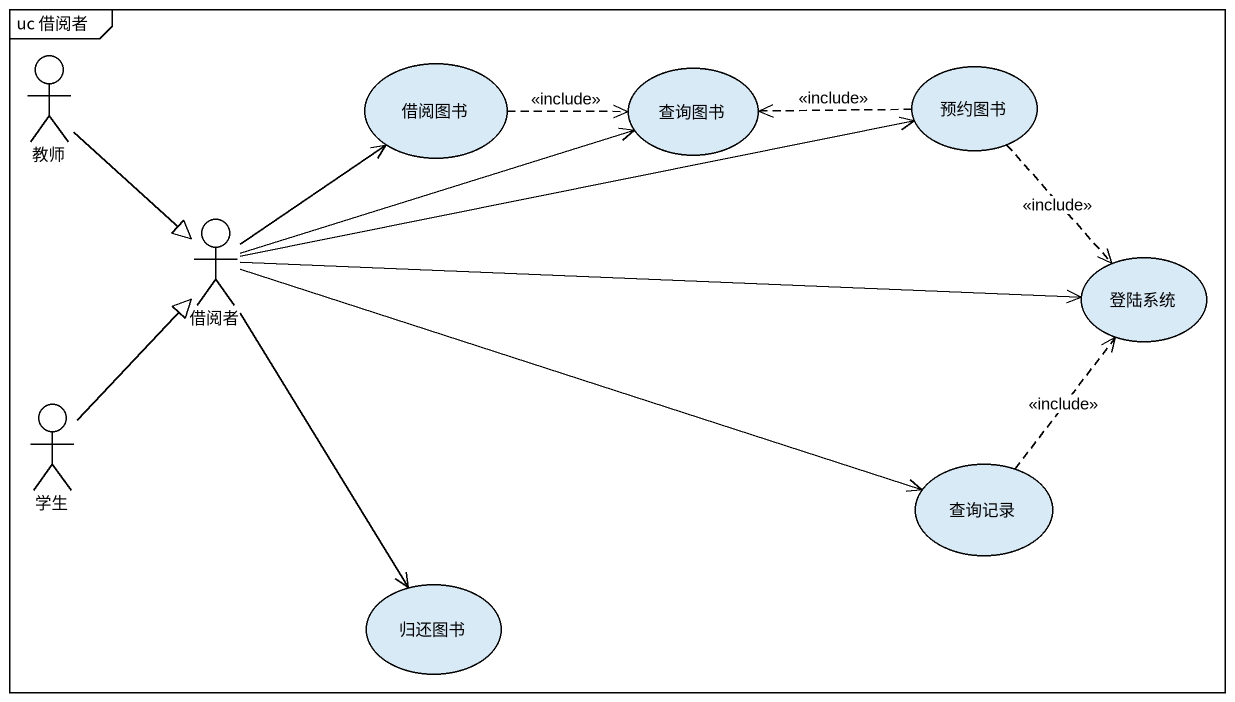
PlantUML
@startuml
mainframe uc 借阅者
actor 教师
usecase 借阅图书
usecase 查询图书
usecase 预约图书
actor 借阅者
usecase 登陆系统
actor 学生
usecase 查询记录
usecase 归还图书
教师 --|> 借阅者
借阅图书 .right.> 查询图书 : <<include>>
预约图书 .left.> 查询图书 : <<include>>
预约图书 <-left- 借阅者
预约图书 ..> 登陆系统 : <<include>>
借阅者 -up-> 借阅图书
借阅者 -right-> 查询图书
借阅者 -right-> 登陆系统
借阅者 -right-> 查询记录
借阅者 --> 归还图书
学生 -up-|> 借阅者
查询记录 .up.> 登陆系统 : <<include>>
@enduml
